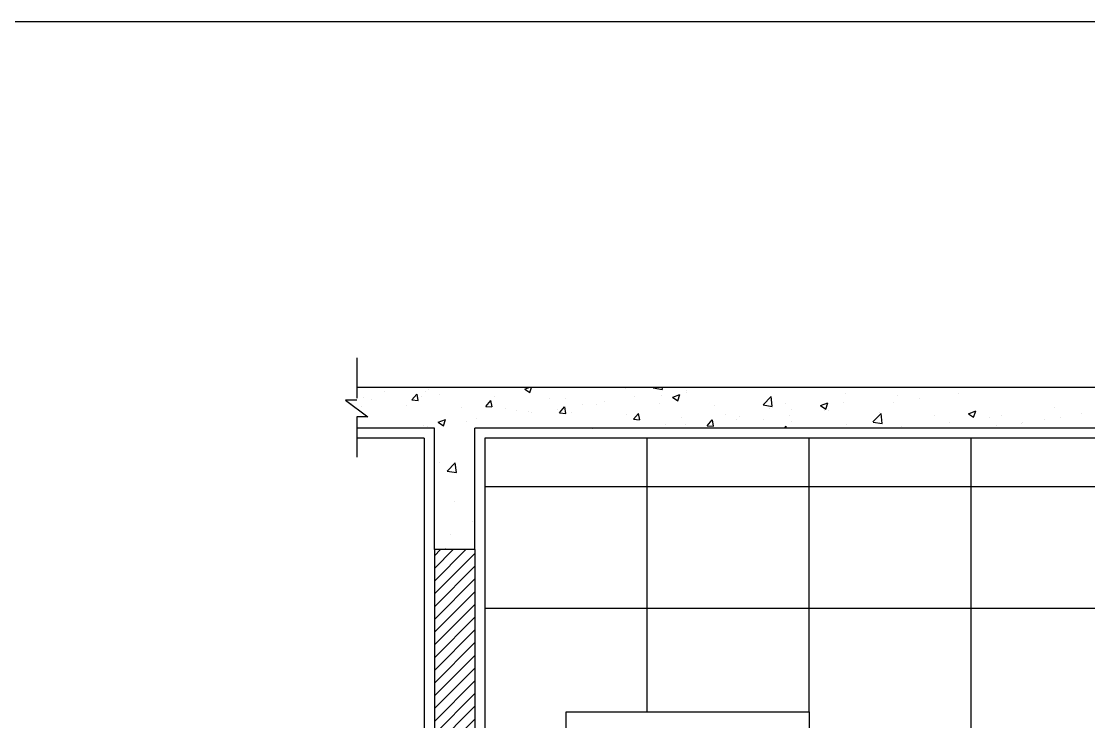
# Model space of a CAD drawing. Extents: x -36 to 357, y 137 to 237.
# Drawn here: x 9.463 to 12.096, y 182.738 to 184.466 of the extents above; entities that cross this region are included whole.
import ezdxf

# ---------------------------------------------------------------- set-up
doc = ezdxf.new("R2010")
doc.units = 0
doc.header["$LTSCALE"] = 0.01
doc.linetypes.add('TRACEJADO_P', pattern=[0.1875, 0.125, -0.0625])
doc.layers.get('0').update_dxf_attribs({"linetype": 'CONTINUOUS'})
for name, color, linetype in [('01', 1, 'CONTINUOUS'), ('252', 252, 'CONTINUOUS'), ('A-SIMBO', 2, 'CONTINUOUS'), ('ARQ-ALV-CORTE', 3, 'CONTINUOUS'), ('ARQ-ESQ-VISTA1', 2, 'CONTINUOUS'), ('ARQ-HTC', 9, 'CONTINUOUS')]:
    doc.layers.add(name, color=color, linetype=linetype)

msp = doc.modelspace()

# ---------------------------------------------------------------- linework, layer by layer
msp.add_lwpolyline([(1.1606, 184.4656), (29.4247, 184.4656), (29.4247, 167.9372), (1.1606, 167.9372)], close=True)
at = {"layer": '01'}
for p, q in [((10.4567, 183.4372), (10.2902, 183.4372)), ((10.4567, 183.4372), (10.4567, 180.6422)), ((10.6067, 183.4372), (10.6067, 180.7522)), ((14.2567, 183.4372), (10.6067, 183.4372))]:
    msp.add_line(p, q, dxfattribs=at)
at = {"layer": '01', "color": 253}
for p, q in [((10.4817, 183.1471), (10.4968, 183.1622)), ((10.4817, 183.1157), (10.5282, 183.1622)), ((10.4817, 183.0843), (10.5596, 183.1622)), ((10.4817, 183.0528), (10.5817, 183.1528)), ((10.4817, 183.0214), (10.5817, 183.1214)), ((10.4817, 182.99), (10.5817, 183.09)), ((10.4817, 182.9585), (10.5817, 183.0585)), ((10.4817, 182.9271), (10.5817, 183.0271)), ((10.4817, 182.8957), (10.5817, 182.9957)), ((10.4817, 182.8642), (10.5817, 182.9642)), ((10.4817, 182.8328), (10.5817, 182.9328)), ((10.4817, 182.8014), (10.5817, 182.9014)), ((10.4817, 182.77), (10.5817, 182.87)), ((10.4817, 182.7385), (10.5817, 182.8385)), ((10.4817, 182.7071), (10.5817, 182.8071)), ((10.4817, 182.6757), (10.5817, 182.7757)), ((10.4817, 182.6442), (10.5817, 182.7442))]:
    msp.add_line(p, q, dxfattribs=at)
at = {"layer": '252', "color": 252}
for p, q in [((11.0067, 182.7622, -0.0142), (11.0067, 183.4372, -0.0005)), ((11.4068, 182.7622), (11.4067, 183.4372, -0.0005)), ((11.8067, 181.6526, -0.039), (11.8067, 183.4372, -0.0005)), ((12.1767, 183.3172, -0.0402), (10.6067, 183.3172, -0.0402)), ((12.1767, 183.0172, -0.0402), (10.6067, 183.0172, -0.0402))]:
    msp.add_line(p, q, dxfattribs=at)
at = {"layer": 'A-SIMBO', "color": 2, "linetype": 'TRACEJADO_P'}
for p, q in [((10.2902, 183.6357, -2), (10.2902, 183.5312, -2)), ((10.2902, 183.5312, -2), (10.2626, 183.5312, -2)), ((10.2626, 183.5312, -2), (10.3178, 183.4902, -2)), ((10.3178, 183.4902, -2), (10.2902, 183.4902, -2)), ((10.2902, 183.4902, -2), (10.2902, 183.3373, -2))]:
    msp.add_line(p, q, dxfattribs=at)
at = {"layer": 'ARQ-ALV-CORTE'}
for p, q in [((14.6082, 183.5622), (10.2902, 183.5622)), ((10.4817, 183.4622), (10.2902, 183.4622)), ((10.4817, 183.1622), (10.4817, 183.4622)), ((10.5817, 183.1622), (10.5817, 183.4622)), ((14.2817, 183.4622), (10.5817, 183.4622)), ((10.4817, 183.1622), (10.4817, 180.6422)), ((10.5817, 183.1622), (10.4817, 183.1622)), ((10.5817, 183.1622), (10.5817, 180.6422))]:
    msp.add_line(p, q, dxfattribs=at)
at = {"layer": 'ARQ-ESQ-VISTA1'}
for p, q in [((10.8068, 182.7622), (11.4068, 182.7622)), ((10.8068, 181.9222), (10.8068, 182.7622)), ((11.4068, 182.7622), (11.4068, 181.9222))]:
    msp.add_line(p, q, dxfattribs=at)
at = {"layer": 'ARQ-HTC', "color": 251}
for p, q in [((10.3598, 183.5516), (10.3598, 183.5516)), ((10.4265, 183.5316), (10.4387, 183.5462)), ((10.442, 183.5303), (10.4391, 183.5462)), ((10.4587, 183.5527), (10.4587, 183.5527)), ((10.4676, 183.5578), (10.4676, 183.5578)), ((10.4954, 183.5459), (10.4954, 183.5459)), ((10.7047, 183.5583), (10.7173, 183.5498)), ((10.7048, 183.5585), (10.7146, 183.5622)), ((10.7174, 183.5498), (10.7215, 183.5622)), ((10.9545, 183.5602), (10.9545, 183.5602)), ((11.022, 183.5614), (11.0228, 183.5622)), ((11.022, 183.5612), (11.0446, 183.5577)), ((11.0412, 183.5419), (11.0412, 183.5419)), ((11.0446, 183.5579), (11.0441, 183.5622)), ((11.0698, 183.5381), (11.0876, 183.5449)), ((11.0824, 183.5295), (11.0875, 183.5448)), ((11.1048, 183.5503), (11.1048, 183.5503)), ((11.1049, 183.5555), (11.1049, 183.5555)), ((11.4959, 183.5476), (11.4959, 183.5476)), ((11.6244, 183.5432), (11.6244, 183.5432)), ((11.7548, 183.5611), (11.7548, 183.5611)), ((11.7746, 183.5471), (11.7746, 183.5471)), ((10.2778, 183.5232), (10.2778, 183.5232)), ((10.3011, 183.5143), (10.3011, 183.5143)), ((10.3072, 183.5366), (10.3072, 183.5366)), ((10.3268, 183.5337), (10.3268, 183.5337)), ((10.4134, 183.5175), (10.4134, 183.5175)), ((10.4265, 183.5316), (10.4416, 183.5302)), ((10.4493, 183.5397), (10.4493, 183.5397)), ((10.6086, 183.5156), (10.6209, 183.5302)), ((10.6086, 183.5156), (10.6238, 183.5143)), ((10.6242, 183.5144), (10.6213, 183.5303)), ((10.631, 183.5402), (10.631, 183.5402)), ((10.7666, 183.5344), (10.7666, 183.5344)), ((10.7908, 183.4997), (10.8031, 183.5143)), ((10.8064, 183.4984), (10.8035, 183.5144)), ((10.8064, 183.5348), (10.8064, 183.5348)), ((10.8462, 183.5214), (10.8462, 183.5214)), ((10.8808, 183.5208), (10.8808, 183.5208)), ((10.9022, 183.5287), (10.9022, 183.5287)), ((10.9766, 183.5392), (10.9766, 183.5392)), ((11.0378, 183.523), (11.0378, 183.523)), ((11.0697, 183.538), (11.0824, 183.5295)), ((11.1734, 183.5173), (11.1734, 183.5173)), ((11.293, 183.5193), (11.3128, 183.54)), ((11.2931, 183.5192), (11.3157, 183.5157)), ((11.3157, 183.5158), (11.3129, 183.54)), ((11.3478, 183.5222), (11.3478, 183.5222)), ((11.4348, 183.5178), (11.4526, 183.5246)), ((11.4348, 183.5177), (11.4474, 183.5091)), ((11.4474, 183.5091), (11.4526, 183.5245)), ((11.4925, 183.5241), (11.4925, 183.5241)), ((11.6148, 183.526), (11.6148, 183.526)), ((11.6784, 183.5344), (11.6784, 183.5344)), ((10.549, 183.5118), (10.549, 183.5118)), ((10.6583, 183.5094), (10.6583, 183.5094)), ((10.6846, 183.5061), (10.6846, 183.5061)), ((10.7143, 183.5023), (10.7143, 183.5023)), ((10.721, 183.4997), (10.721, 183.4997)), ((10.7846, 183.5081), (10.7846, 183.5081)), ((10.7908, 183.4997), (10.806, 183.4984)), ((10.8202, 183.5003), (10.8202, 183.5003)), ((10.9557, 183.4946), (10.9557, 183.4946)), ((10.973, 183.4838), (10.9853, 183.4984)), ((10.9886, 183.4825), (10.9856, 183.4984)), ((11.0913, 183.4889), (11.0913, 183.4889)), ((11.1997, 183.4968), (11.1997, 183.4968)), ((11.2338, 183.49), (11.2338, 183.49)), ((11.309, 183.5115), (11.309, 183.5115)), ((11.3582, 183.4922), (11.3582, 183.4922)), ((11.3642, 183.5079), (11.3642, 183.5079)), ((11.4446, 183.5058), (11.4446, 183.5058)), ((11.4544, 183.5049), (11.4544, 183.5049)), ((11.5641, 183.4773), (11.5839, 183.4979)), ((11.5801, 183.5001), (11.5801, 183.5001)), ((11.5868, 183.4738), (11.584, 183.4979)), ((11.7157, 183.4943), (11.7157, 183.4943)), ((11.7998, 183.4973), (11.8124, 183.4888)), ((11.7999, 183.4974), (11.8176, 183.5043)), ((11.8125, 183.4888), (11.8176, 183.5041)), ((11.8513, 183.4886), (11.8513, 183.4886)), ((11.88, 183.4928), (11.88, 183.4928)), ((12.012, 183.5118), (12.012, 183.5118)), ((12.0279, 183.489), (12.0279, 183.489)), ((12.0779, 183.4978), (12.0779, 183.4978)), ((10.4556, 183.4682), (10.4556, 183.4682)), ((10.4644, 183.466), (10.4644, 183.466)), ((10.4913, 183.4765), (10.5091, 183.4834)), ((10.4913, 183.4764), (10.5039, 183.4679)), ((10.5039, 183.4679), (10.5091, 183.4832)), ((10.5101, 183.484), (10.5101, 183.484)), ((10.5606, 183.4786), (10.5606, 183.4786)), ((10.586, 183.4861), (10.586, 183.4861)), ((10.8721, 183.4622), (10.8742, 183.463)), ((10.8739, 183.4622), (10.8741, 183.4629)), ((10.973, 183.4838), (10.9882, 183.4824)), ((11.0515, 183.4714), (11.0515, 183.4714)), ((11.1018, 183.471), (11.1018, 183.471)), ((11.1342, 183.4627), (11.1342, 183.4627)), ((11.1552, 183.4678), (11.1674, 183.4824)), ((11.1552, 183.4678), (11.1704, 183.4665)), ((11.1708, 183.4666), (11.1678, 183.4825)), ((11.2269, 183.4831), (11.2269, 183.4831)), ((11.2946, 183.4839), (11.2946, 183.4839)), ((11.3461, 183.4622), (11.3496, 183.4665)), ((11.3508, 183.4622), (11.35, 183.4665)), ((11.3625, 183.4774), (11.3625, 183.4774)), ((11.4981, 183.4717), (11.4981, 183.4717)), ((11.5642, 183.4771), (11.5868, 183.4736)), ((11.6337, 183.4659), (11.6337, 183.4659)), ((11.7517, 183.4765), (11.7517, 183.4765)), ((11.8682, 183.468), (11.8682, 183.468)), ((11.9298, 183.4724), (11.9298, 183.4724)), ((11.9318, 183.4764), (11.9318, 183.4764)), ((11.9869, 183.4829), (11.9869, 183.4829)), ((10.5805, 183.4111), (10.5805, 183.4111)), ((10.4938, 183.3784), (10.4938, 183.3784)), ((10.5135, 183.356), (10.5333, 183.3766)), ((10.5362, 183.3525), (10.5334, 183.3766)), ((10.5135, 183.3558), (10.5361, 183.3523)), ((10.5798, 183.3169), (10.5798, 183.3169)), ((10.531, 183.2813), (10.531, 183.2813)), ((10.5767, 183.2324), (10.5767, 183.2324)), ((10.5206, 183.1992), (10.5206, 183.1992)), ((10.5811, 183.19), (10.5817, 183.1896)), ((10.5812, 183.1901), (10.5817, 183.1903)), ((10.5077, 183.1622), (10.5092, 183.1641)), ((10.5094, 183.1623), (10.5094, 183.1623)), ((10.5099, 183.1622), (10.5096, 183.1641))]:
    msp.add_line(p, q, dxfattribs=at)

doc.saveas('drawing.dxf')
